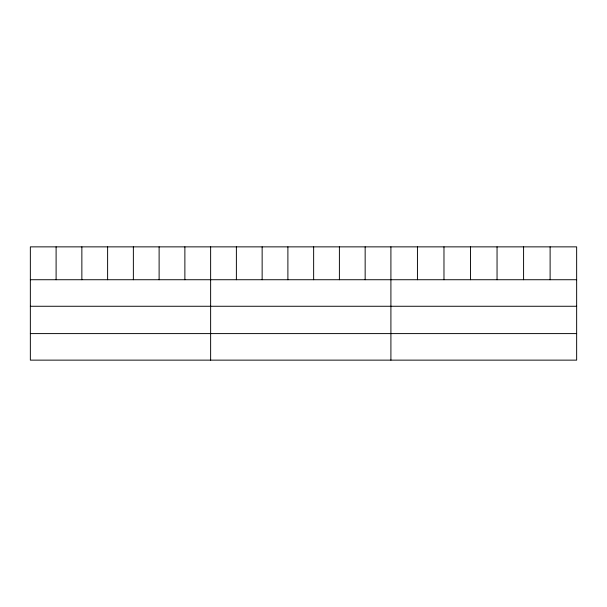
<?xml version="1.0" encoding="UTF-8"?>
<svg xmlns="http://www.w3.org/2000/svg" width="607" height="607" viewBox="0 0 607 607"><rect width="100%" height="100%" fill="white"/><g stroke="black" fill="none" stroke-linecap="round" stroke-linejoin="round"><path stroke-width="0.91" d="M576.65 306.262L576.65 246.867L30.35 246.867L30.35 360.133L576.65 360.133L576.65 306.262L30.35 306.262M30.35 279.728L576.65 279.728M30.35 333.6L576.65 333.6M550.117 246.867L550.117 279.728M523.583 246.867L523.583 279.728M497.05 246.867L497.05 279.728M470.508 246.867L470.508 279.728M443.975 246.867L443.975 279.728M417.441 246.867L417.441 279.728M390.908 246.867L390.908 360.133M365.156 246.867L365.156 279.728M339.396 246.867L339.396 279.728M313.644 246.867L313.644 279.728M287.893 246.867L287.893 279.728M262.141 246.867L262.141 279.728M236.381 246.867L236.381 279.728M210.629 246.867L210.629 360.133M184.877 246.867L184.877 279.728M159.117 246.867L159.117 279.728M133.365 246.867L133.365 279.728M107.614 246.867L107.614 279.728M81.862 246.867L81.862 279.728M56.102 246.867L56.102 279.728"/></g></svg>
